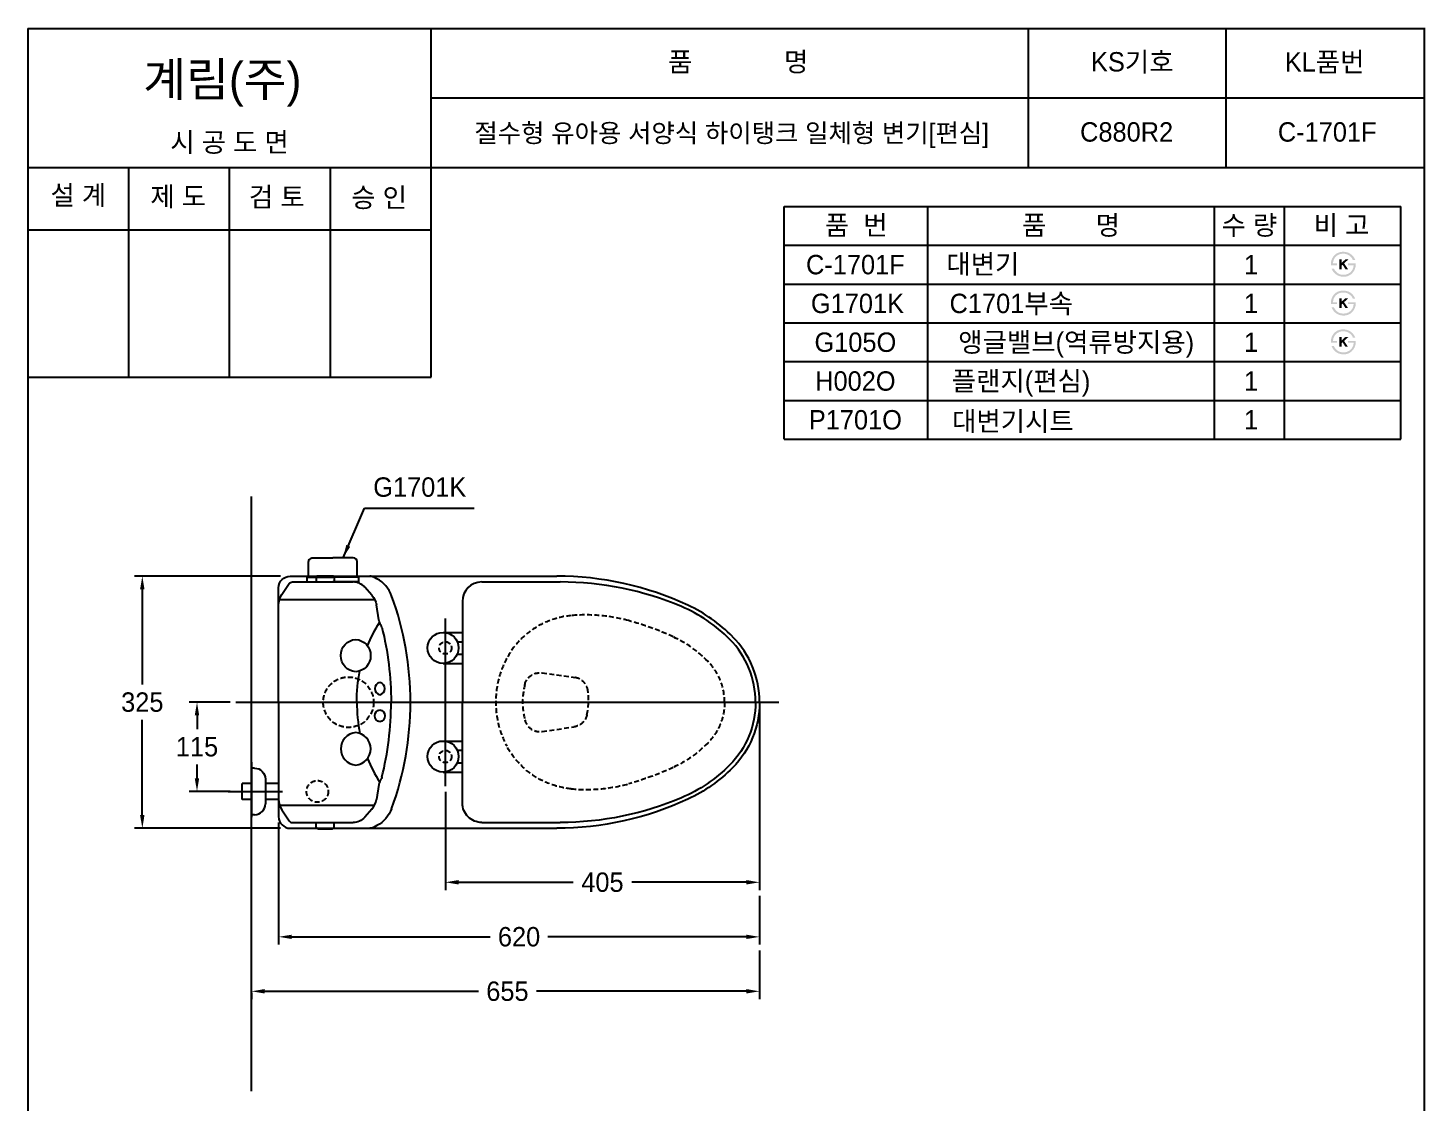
# Model space of a CAD drawing. Header units: millimetres. Extents: x 0 to 3800, y -67 to 2531.
# Drawn here: x 2000 to 3800, y 1146 to 2531 of the extents above; entities that cross this region are included whole.
import ezdxf
from ezdxf.enums import TextEntityAlignment as Align
from ezdxf.lldxf.tags import DXFTag

# ---------------------------------------------------------------- set-up
doc = ezdxf.new("R2010")
doc.units = ezdxf.units.MM
doc.linetypes.add('DASHED2', pattern=[9.525, 6.35, -3.175])
for name, color, linetype in [('TEXT', 7, 'Continuous'), ('내부선 및 부속', 4, 'Continuous'), ('도각라인', 255, 'Continuous'), ('외형선', 3, 'Continuous'), ('점선', 6, 'DASHED2'), ('중심선', 1, 'DASHED'), ('치수선', 7, 'Continuous')]:
    doc.layers.add(name, color=color, linetype=linetype)
doc.styles.add('____', font='')
doc.styles.add('타이틀', font='H2GTRM.TTF', dxfattribs={"height": 25})
doc.styles.get('____').set_extended_font_data('굴림')
tags = doc.linetypes.add('DASHDOT', pattern=[70, 31, -13, 13, -13]).pattern_tags.tags
tags[10:11] = [DXFTag(74, 4), DXFTag(75, 0), DXFTag(340, '0'), DXFTag(46, 0.0), DXFTag(50, 0.0), DXFTag(44, 0.0), DXFTag(45, 0.0)]
tags[8:9] = [DXFTag(74, 4), DXFTag(75, 0), DXFTag(340, '0'), DXFTag(46, 0.0), DXFTag(50, 0.0), DXFTag(44, 0.0), DXFTag(45, 0.0)]
tags[6:7] = [DXFTag(74, 4), DXFTag(75, 0), DXFTag(340, '0'), DXFTag(46, 0.0), DXFTag(50, 0.0), DXFTag(44, 0.0), DXFTag(45, 0.0)]
tags[4:5] = [DXFTag(74, 4), DXFTag(75, 0), DXFTag(340, '0'), DXFTag(46, 0.0), DXFTag(50, 0.0), DXFTag(44, 0.0), DXFTag(45, 0.0)]
tags = doc.linetypes.add('DASHED', pattern=[25.72, 12.86, -12.86]).pattern_tags.tags
tags[6:7] = [DXFTag(74, 4), DXFTag(75, 0), DXFTag(340, '0'), DXFTag(46, 0.0), DXFTag(50, 0.0), DXFTag(44, 0.0), DXFTag(45, 0.0)]
tags[4:5] = [DXFTag(74, 4), DXFTag(75, 0), DXFTag(340, '0'), DXFTag(46, 0.0), DXFTag(50, 0.0), DXFTag(44, 0.0), DXFTag(45, 0.0)]
doc.dimstyles.new('MSADIM', dxfattribs={"dimtxt": 33, "dimasz": 17, "dimexe": 10, "dimexo": 7.5, "dimgap": 10, "dimtad": 0, "dimtih": 1, "dimtoh": 1, "dimdec": 0, "dimzin": 1, "dimdsep": 46, "dimtxsty": '____', "dimcen": 11.25, "dimadec": 0, "dimazin": 0, "dimtfac": 1, "dimtdec": 0, "dimtix": 1, "dimtmove": 0, "dimatfit": 3, "dimfxl": 0, "dimtolj": 1, "dimtzin": 1, "dimarcsym": 0})

# ---------------------------------------------------------------- blocks, each defined once
blk = doc.blocks.new('*D25')
at = {"layer": '치수선', "color": 0, "linetype": 'Continuous', "lineweight": -2}
for p, q in [((2943.2, 1654.1), (2943.2, 1419.5)), ((2538.2, 1546.1), (2538.2, 1419.5)), ((2555.2, 1429.5), (2703, 1429.5)), ((2926.2, 1429.5), (2778.4, 1429.5))]:
    blk.add_line(p, q, dxfattribs=at)
at = {"layer": '치수선', "color": 0, "linetype": 'Continuous'}
for points in [[(2555.2, 1432.4), (2555.2, 1426.7), (2538.2, 1429.5)], [(2926.2, 1432.4), (2926.2, 1426.7), (2943.2, 1429.5)]]:
    blk.add_solid(points, dxfattribs=at)
at = {"layer": '치수선', "color": 0, "linetype": 'Continuous', "insert": (2740.7, 1429.5), "char_height": 25, "attachment_point": 5, "style": '____'}
blk.add_mtext('\\A1;405', dxfattribs=at)
blk = doc.blocks.new('*D26')
at = {"layer": '치수선', "color": 0, "linetype": 'Continuous', "lineweight": -2}
for p, q in [((2323.2, 1506.6), (2323.2, 1349.2)), ((2943.2, 1412), (2943.2, 1349.2)), ((2340.2, 1359.2), (2595.9, 1359.2)), ((2926.2, 1359.2), (2670.5, 1359.2))]:
    blk.add_line(p, q, dxfattribs=at)
at = {"layer": '치수선', "color": 0, "linetype": 'Continuous'}
for points in [[(2340.2, 1362), (2340.2, 1356.4), (2323.2, 1359.2)], [(2926.2, 1362), (2926.2, 1356.4), (2943.2, 1359.2)]]:
    blk.add_solid(points, dxfattribs=at)
at = {"layer": '치수선', "color": 0, "linetype": 'Continuous', "insert": (2633.2, 1359.2), "char_height": 25, "attachment_point": 5, "style": '____'}
blk.add_mtext('\\A1;620', dxfattribs=at)
blk = doc.blocks.new('*D27')
at = {"layer": '치수선', "color": 0, "linetype": 'Continuous', "lineweight": -2}
for p, q in [((2943.2, 1341.7), (2943.2, 1279)), ((2288.2, 1286.9), (2288.2, 1279)), ((2305.2, 1289), (2580.9, 1289)), ((2926.2, 1289), (2655.5, 1289))]:
    blk.add_line(p, q, dxfattribs=at)
at = {"layer": '치수선', "color": 0, "linetype": 'Continuous'}
for points in [[(2305.2, 1291.9), (2305.2, 1286.2), (2288.2, 1289)], [(2926.2, 1291.9), (2926.2, 1286.2), (2943.2, 1289)]]:
    blk.add_solid(points, dxfattribs=at)
at = {"layer": '치수선', "color": 0, "linetype": 'Continuous', "insert": (2618.2, 1289), "char_height": 25, "attachment_point": 5, "style": '____'}
blk.add_mtext('\\A1;655', dxfattribs=at)
blk = doc.blocks.new('*D28')
at = {"layer": '치수선', "color": 0, "linetype": 'Continuous', "lineweight": -2}
for p, q in [((2260.7, 1661.6), (2208, 1661.6)), ((2218, 1644.6), (2218, 1627)), ((2218, 1563.6), (2218, 1581.3)), ((2260.7, 1546.6), (2208, 1546.6))]:
    blk.add_line(p, q, dxfattribs=at)
at = {"layer": '치수선', "color": 0, "linetype": 'Continuous'}
for points in [[(2215.1, 1644.6), (2220.8, 1644.6), (2218, 1661.6)], [(2215.1, 1563.6), (2220.8, 1563.6), (2218, 1546.6)]]:
    blk.add_solid(points, dxfattribs=at)
at = {"layer": '치수선', "color": 0, "linetype": 'Continuous', "insert": (2218, 1604.1), "char_height": 25, "attachment_point": 5, "style": '____'}
blk.add_mtext('\\A1;115', dxfattribs=at)
blk = doc.blocks.new('*D29')
at = {"layer": '치수선', "color": 0, "linetype": 'Continuous', "lineweight": -2}
for p, q in [((2325.7, 1824.1), (2137.5, 1824.1)), ((2147.5, 1807.1), (2147.5, 1684.4)), ((2147.5, 1516.1), (2147.5, 1638.8)), ((2325.7, 1499.1), (2137.5, 1499.1))]:
    blk.add_line(p, q, dxfattribs=at)
at = {"layer": '치수선', "color": 0, "linetype": 'Continuous'}
for points in [[(2144.6, 1807.1), (2150.3, 1807.1), (2147.5, 1824.1)], [(2144.6, 1516.1), (2150.3, 1516.1), (2147.5, 1499.1)]]:
    blk.add_solid(points, dxfattribs=at)
at = {"layer": '치수선', "color": 0, "linetype": 'Continuous', "insert": (2147.5, 1661.6), "char_height": 25, "attachment_point": 5, "style": '____'}
blk.add_mtext('\\A1;325', dxfattribs=at)

msp = doc.modelspace()

# ---------------------------------------------------------------- hatches: boundary and pattern name
at = {"layer": 'TEXT'}
for points in [[(3679.9, 2224.8), (3679.8, 2225.2), (3679.8, 2225.6), (3679.8, 2226), (3679.8, 2226.4), (3679.8, 2226.8), (3679.9, 2227.2), (3679.9, 2227.7), (3679.9, 2228), (3680, 2228.4), (3680, 2228.8), (3680.1, 2229.2), (3680.2, 2229.6), (3680.3, 2230), (3680.4, 2230.4), (3680.5, 2230.8), (3680.6, 2231.2), (3680.7, 2231.5), (3680.8, 2231.9), (3681, 2232.3), (3681.1, 2232.7), (3681.3, 2233), (3681.4, 2233.4), (3681.6, 2233.7), (3681.8, 2234.1), (3682, 2234.4), (3682.1, 2234.8), (3682.4, 2235.1), (3682.6, 2235.4), (3682.8, 2235.7), (3683, 2236), (3683.2, 2236.3), (3683.8, 2237), (3684, 2237.3), (3684.3, 2237.6), (3684.6, 2237.8), (3684.9, 2238.1), (3685.2, 2238.4), (3685.5, 2238.7), (3685.8, 2238.9), (3686.1, 2239.1), (3686.4, 2239.4), (3686.8, 2239.6), (3687.1, 2239.8), (3687.4, 2240), (3687.8, 2240.2), (3688.2, 2240.4), (3688.5, 2240.6), (3688.9, 2240.8), (3689.3, 2240.9), (3689.7, 2241.1), (3690.2, 2241.2), (3690.6, 2241.4), (3691, 2241.5), (3691.5, 2241.6), (3691.9, 2241.7), (3692.4, 2241.8), (3692.8, 2241.9), (3693.3, 2242), (3693.8, 2242), (3694.2, 2242.1), (3694.7, 2242.1), (3695.2, 2242.1), (3695.7, 2242.1), (3696.5, 2242.1), (3696.8, 2242.1), (3697.2, 2242.1), (3697.6, 2242), (3697.9, 2242), (3698.3, 2241.9), (3698.6, 2241.9), (3699, 2241.8), (3699.3, 2241.8), (3699.7, 2241.7), (3700, 2241.6), (3700.4, 2241.5), (3700.7, 2241.4), (3701, 2241.3), (3701.4, 2241.2), (3701.7, 2241.1), (3702, 2241), (3702.3, 2240.9), (3702.6, 2240.8), (3702.9, 2240.6), (3703.2, 2240.5), (3703.5, 2240.3), (3703.8, 2240.2), (3704.1, 2240), (3704.4, 2239.9), (3704.7, 2239.7), (3705, 2239.5), (3705.2, 2239.3), (3705.5, 2239.1), (3705.8, 2238.9), (3706.1, 2238.7), (3706.5, 2238.4), (3706.9, 2238), (3707.3, 2237.6), (3707.7, 2237.3), (3708, 2236.9), (3708.4, 2236.4), (3708.7, 2236), (3709.1, 2235.6), (3709.4, 2235.1), (3709.7, 2234.7), (3710, 2234.2), (3710.3, 2233.7), (3710.5, 2233.2), (3710.8, 2232.6), (3711, 2232.1), (3711.3, 2231.6), (3711.3, 2231.6), (3708.2, 2231.6), (3708.2, 2231.6), (3708.1, 2231.7), (3708, 2231.9), (3708, 2232.1), (3707.9, 2232.2), (3707.8, 2232.4), (3707.7, 2232.6), (3707.7, 2232.8), (3707.6, 2232.9), (3707.5, 2233.1), (3707.4, 2233.3), (3707.3, 2233.4), (3707.2, 2233.6), (3707.1, 2233.8), (3707, 2233.9), (3706.9, 2234.1), (3706.7, 2234.3), (3706.6, 2234.4), (3706.5, 2234.6), (3706.2, 2234.9), (3705.9, 2235.2), (3705.6, 2235.5), (3705.3, 2235.8), (3705, 2236.1), (3704.7, 2236.4), (3704.3, 2236.7), (3704.1, 2236.9), (3703.8, 2237.1), (3703.6, 2237.2), (3703.4, 2237.4), (3703.1, 2237.6), (3702.9, 2237.7), (3702.6, 2237.9), (3702.4, 2238), (3702.2, 2238.1), (3701.9, 2238.3), (3701.7, 2238.4), (3701.4, 2238.5), (3701.2, 2238.6), (3700.9, 2238.7), (3700.6, 2238.8), (3700.4, 2238.9), (3700.1, 2239), (3699.9, 2239.1), (3699.6, 2239.1), (3699.3, 2239.2), (3699.1, 2239.3), (3698.8, 2239.3), (3698.5, 2239.4), (3698.2, 2239.4), (3698, 2239.5), (3697.7, 2239.5), (3697.4, 2239.5), (3697.1, 2239.6), (3696.8, 2239.6), (3696.5, 2239.6), (3696.3, 2239.6), (3696, 2239.6), (3695.6, 2239.6), (3695.3, 2239.6), (3694.9, 2239.6), (3694.6, 2239.6), (3694.3, 2239.5), (3693.9, 2239.5), (3693.6, 2239.5), (3693.3, 2239.4), (3693, 2239.4), (3692.7, 2239.3), (3692.3, 2239.2), (3692, 2239.1), (3691.7, 2239.1), (3691.4, 2239), (3691.1, 2238.9), (3690.9, 2238.8), (3690.6, 2238.7), (3690.3, 2238.6), (3690, 2238.4), (3689.7, 2238.3), (3689.4, 2238.2), (3689.2, 2238), (3688.9, 2237.9), (3688.7, 2237.7), (3688.4, 2237.6), (3688.1, 2237.4), (3687.9, 2237.2), (3687.6, 2237.1), (3687.4, 2236.9), (3687.2, 2236.7), (3686.9, 2236.5), (3686.7, 2236.3), (3686.5, 2236.1), (3686.2, 2235.8), (3686, 2235.6), (3685.8, 2235.4), (3685.6, 2235.1), (3685.4, 2234.9), (3685.2, 2234.7), (3685, 2234.4), (3684.8, 2234.2), (3684.7, 2233.9), (3684.5, 2233.6), (3684.3, 2233.4), (3684.2, 2233.1), (3684, 2232.8), (3683.9, 2232.6), (3683.8, 2232.3), (3683.7, 2232), (3683.5, 2231.7), (3683.4, 2231.4), (3683.3, 2231.1), (3683.2, 2230.8), (3683.1, 2230.5), (3683, 2230.2), (3683, 2229.9), (3682.9, 2229.5), (3682.8, 2229.2), (3682.8, 2228.9), (3682.7, 2228.5), (3682.7, 2228.2), (3682.7, 2227.9), (3682.6, 2227.5), (3682.6, 2227.2), (3682.6, 2227.2), (3687.8, 2227.2), (3687.8, 2227.2), (3687.8, 2227.2), (3687.8, 2224.8), (3687.8, 2224.8), (3687.8, 2224.8), (3679.9, 2224.8)], [(3693.6, 2227.8), (3698.4, 2232.2), (3702.3, 2232.2), (3696.9, 2227.2), (3701.9, 2219.7), (3698.6, 2219.7), (3695, 2225.4), (3693.6, 2224.2), (3693.6, 2219.7), (3690.7, 2219.7), (3690.7, 2232.3), (3693.6, 2232.3)], [(3712, 2227.2), (3712, 2226.7), (3712, 2226.3), (3712, 2225.9), (3712, 2225.4), (3711.9, 2225), (3711.9, 2224.6), (3711.9, 2224.1), (3711.8, 2223.7), (3711.7, 2223.3), (3711.6, 2222.9), (3711.6, 2222.5), (3711.5, 2222.1), (3711.3, 2221.6), (3711.2, 2221.2), (3711.1, 2220.8), (3711, 2220.4), (3710.8, 2220), (3710.7, 2219.7), (3710.5, 2219.3), (3710.4, 2218.9), (3710.2, 2218.6), (3710, 2218.2), (3709.8, 2217.9), (3709.6, 2217.5), (3709.4, 2217.2), (3709.2, 2216.8), (3709, 2216.5), (3708.8, 2216.2), (3708.5, 2215.9), (3708.3, 2215.6), (3708, 2215.3), (3707.8, 2215), (3707.5, 2214.7), (3707.2, 2214.4), (3707, 2214.1), (3706.7, 2213.8), (3706.4, 2213.6), (3706.1, 2213.3), (3705.8, 2213.1), (3705.5, 2212.9), (3705.2, 2212.6), (3704.8, 2212.4), (3704.5, 2212.2), (3704.2, 2212), (3703.8, 2211.8), (3703.5, 2211.6), (3703.1, 2211.5), (3702.8, 2211.3), (3702.4, 2211.1), (3702.1, 2211), (3701.7, 2210.8), (3701.3, 2210.7), (3700.9, 2210.6), (3700.5, 2210.5), (3700.2, 2210.4), (3699.8, 2210.3), (3699.4, 2210.2), (3699, 2210.1), (3698.6, 2210.1), (3698.2, 2210), (3697.8, 2210), (3697.4, 2210), (3697, 2210), (3696.6, 2210), (3695.9, 2210), (3695.3, 2210), (3694.6, 2210), (3694, 2210.1), (3693.3, 2210.2), (3693, 2210.2), (3692.7, 2210.3), (3692.4, 2210.4), (3692.1, 2210.4), (3691.8, 2210.5), (3691.5, 2210.6), (3691.2, 2210.7), (3691, 2210.7), (3690.7, 2210.8), (3690.4, 2210.9), (3690.1, 2211), (3689.8, 2211.1), (3689.5, 2211.3), (3689.3, 2211.4), (3689, 2211.5), (3688.7, 2211.6), (3688.5, 2211.8), (3688.2, 2211.9), (3687.9, 2212.1), (3687.7, 2212.2), (3687.4, 2212.4), (3686.9, 2212.7), (3686.6, 2212.9), (3686.4, 2213.1), (3686.1, 2213.2), (3685.9, 2213.4), (3685.6, 2213.6), (3685.4, 2213.8), (3685.1, 2214), (3684.9, 2214.3), (3684.7, 2214.5), (3684.5, 2214.7), (3684.2, 2214.9), (3684, 2215.2), (3683.8, 2215.4), (3683.6, 2215.6), (3683.4, 2215.9), (3683.2, 2216.1), (3683, 2216.4), (3682.8, 2216.7), (3682.6, 2216.9), (3682.5, 2217.2), (3682.3, 2217.5), (3682.1, 2217.8), (3681.9, 2218), (3681.8, 2218.3), (3681.6, 2218.6), (3681.5, 2218.9), (3681.3, 2219.2), (3681, 2219.9), (3680.8, 2220.5), (3680.8, 2220.5), (3683.7, 2220.5), (3683.7, 2220.5), (3683.9, 2220.1), (3684.2, 2219.7), (3684.4, 2219.3), (3684.6, 2218.9), (3684.9, 2218.5), (3685.1, 2218.1), (3685.4, 2217.8), (3685.7, 2217.4), (3685.9, 2217.1), (3686.2, 2216.8), (3686.5, 2216.5), (3686.8, 2216.2), (3687.1, 2215.9), (3687.4, 2215.6), (3687.7, 2215.4), (3688, 2215.1), (3688.2, 2214.9), (3688.4, 2214.8), (3688.7, 2214.6), (3688.9, 2214.4), (3689.1, 2214.3), (3689.4, 2214.2), (3689.6, 2214), (3689.9, 2213.9), (3690.1, 2213.8), (3690.4, 2213.6), (3690.6, 2213.5), (3690.9, 2213.4), (3691.1, 2213.3), (3691.4, 2213.2), (3691.7, 2213.1), (3691.9, 2213.1), (3692.2, 2213), (3692.5, 2212.9), (3692.7, 2212.8), (3693, 2212.8), (3693.3, 2212.7), (3693.6, 2212.7), (3693.9, 2212.6), (3694.2, 2212.6), (3694.5, 2212.6), (3694.8, 2212.6), (3695.1, 2212.5), (3695.4, 2212.5), (3695.7, 2212.5), (3696, 2212.5), (3696.3, 2212.5), (3697.1, 2212.6), (3697.4, 2212.6), (3697.7, 2212.6), (3698, 2212.6), (3698.2, 2212.7), (3698.5, 2212.7), (3698.7, 2212.7), (3699, 2212.8), (3699.3, 2212.8), (3699.5, 2212.9), (3699.8, 2213), (3700, 2213), (3700.3, 2213.1), (3700.5, 2213.2), (3700.8, 2213.3), (3701, 2213.4), (3701.3, 2213.5), (3701.5, 2213.6), (3701.8, 2213.7), (3702, 2213.8), (3702.3, 2213.9), (3702.5, 2214), (3702.7, 2214.2), (3703, 2214.3), (3703.2, 2214.4), (3703.4, 2214.6), (3703.7, 2214.7), (3703.9, 2214.9), (3704.1, 2215.1), (3704.3, 2215.2), (3704.6, 2215.4), (3704.8, 2215.6), (3705.1, 2215.8), (3705.3, 2216.1), (3705.6, 2216.3), (3705.8, 2216.5), (3706, 2216.8), (3706.2, 2217), (3706.4, 2217.3), (3706.6, 2217.5), (3706.8, 2217.8), (3707, 2218.1), (3707.2, 2218.3), (3707.3, 2218.6), (3707.5, 2218.9), (3707.7, 2219.2), (3707.8, 2219.5), (3708, 2219.8), (3708.1, 2220.1), (3708.2, 2220.4), (3708.3, 2220.7), (3708.4, 2221), (3708.6, 2221.3), (3708.7, 2221.6), (3708.7, 2222), (3708.8, 2222.3), (3708.9, 2222.7), (3709, 2223), (3709, 2223.4), (3709.1, 2223.7), (3709.1, 2224.1), (3709.2, 2224.4), (3709.2, 2224.8), (3709.2, 2224.8), (3701.8, 2224.8), (3701.8, 2224.8), (3701.8, 2224.8), (3701.8, 2227.2), (3701.8, 2227.2), (3701.8, 2227.2), (3712, 2227.2)], [(3679.9, 2174.8), (3679.8, 2175.2), (3679.8, 2175.6), (3679.8, 2176), (3679.8, 2176.4), (3679.8, 2176.8), (3679.9, 2177.2), (3679.9, 2177.7), (3679.9, 2178), (3680, 2178.4), (3680, 2178.8), (3680.1, 2179.2), (3680.2, 2179.6), (3680.3, 2180), (3680.4, 2180.4), (3680.5, 2180.8), (3680.6, 2181.2), (3680.7, 2181.5), (3680.8, 2181.9), (3681, 2182.3), (3681.1, 2182.7), (3681.3, 2183), (3681.4, 2183.4), (3681.6, 2183.7), (3681.8, 2184.1), (3682, 2184.4), (3682.1, 2184.8), (3682.4, 2185.1), (3682.6, 2185.4), (3682.8, 2185.7), (3683, 2186), (3683.2, 2186.3), (3683.8, 2187), (3684, 2187.3), (3684.3, 2187.6), (3684.6, 2187.8), (3684.9, 2188.1), (3685.2, 2188.4), (3685.5, 2188.7), (3685.8, 2188.9), (3686.1, 2189.1), (3686.4, 2189.4), (3686.8, 2189.6), (3687.1, 2189.8), (3687.4, 2190), (3687.8, 2190.2), (3688.2, 2190.4), (3688.5, 2190.6), (3688.9, 2190.8), (3689.3, 2190.9), (3689.7, 2191.1), (3690.2, 2191.2), (3690.6, 2191.4), (3691, 2191.5), (3691.5, 2191.6), (3691.9, 2191.7), (3692.4, 2191.8), (3692.8, 2191.9), (3693.3, 2192), (3693.8, 2192), (3694.2, 2192.1), (3694.7, 2192.1), (3695.2, 2192.1), (3695.7, 2192.1), (3696.5, 2192.1), (3696.8, 2192.1), (3697.2, 2192.1), (3697.6, 2192), (3697.9, 2192), (3698.3, 2191.9), (3698.6, 2191.9), (3699, 2191.8), (3699.3, 2191.8), (3699.7, 2191.7), (3700, 2191.6), (3700.4, 2191.5), (3700.7, 2191.4), (3701, 2191.3), (3701.4, 2191.2), (3701.7, 2191.1), (3702, 2191), (3702.3, 2190.9), (3702.6, 2190.8), (3702.9, 2190.6), (3703.2, 2190.5), (3703.5, 2190.3), (3703.8, 2190.2), (3704.1, 2190), (3704.4, 2189.9), (3704.7, 2189.7), (3705, 2189.5), (3705.2, 2189.3), (3705.5, 2189.1), (3705.8, 2188.9), (3706.1, 2188.7), (3706.5, 2188.4), (3706.9, 2188), (3707.3, 2187.6), (3707.7, 2187.3), (3708, 2186.9), (3708.4, 2186.4), (3708.7, 2186), (3709.1, 2185.6), (3709.4, 2185.1), (3709.7, 2184.7), (3710, 2184.2), (3710.3, 2183.7), (3710.5, 2183.2), (3710.8, 2182.6), (3711, 2182.1), (3711.3, 2181.6), (3711.3, 2181.6), (3708.2, 2181.6), (3708.2, 2181.6), (3708.1, 2181.7), (3708, 2181.9), (3708, 2182.1), (3707.9, 2182.2), (3707.8, 2182.4), (3707.7, 2182.6), (3707.7, 2182.8), (3707.6, 2182.9), (3707.5, 2183.1), (3707.4, 2183.3), (3707.3, 2183.4), (3707.2, 2183.6), (3707.1, 2183.8), (3707, 2183.9), (3706.9, 2184.1), (3706.7, 2184.3), (3706.6, 2184.4), (3706.5, 2184.6), (3706.2, 2184.9), (3705.9, 2185.2), (3705.6, 2185.5), (3705.3, 2185.8), (3705, 2186.1), (3704.7, 2186.4), (3704.3, 2186.7), (3704.1, 2186.9), (3703.8, 2187.1), (3703.6, 2187.2), (3703.4, 2187.4), (3703.1, 2187.6), (3702.9, 2187.7), (3702.6, 2187.9), (3702.4, 2188), (3702.2, 2188.1), (3701.9, 2188.3), (3701.7, 2188.4), (3701.4, 2188.5), (3701.2, 2188.6), (3700.9, 2188.7), (3700.6, 2188.8), (3700.4, 2188.9), (3700.1, 2189), (3699.9, 2189.1), (3699.6, 2189.1), (3699.3, 2189.2), (3699.1, 2189.3), (3698.8, 2189.3), (3698.5, 2189.4), (3698.2, 2189.4), (3698, 2189.5), (3697.7, 2189.5), (3697.4, 2189.5), (3697.1, 2189.6), (3696.8, 2189.6), (3696.5, 2189.6), (3696.3, 2189.6), (3696, 2189.6), (3695.6, 2189.6), (3695.3, 2189.6), (3694.9, 2189.6), (3694.6, 2189.6), (3694.3, 2189.5), (3693.9, 2189.5), (3693.6, 2189.5), (3693.3, 2189.4), (3693, 2189.4), (3692.7, 2189.3), (3692.3, 2189.2), (3692, 2189.1), (3691.7, 2189.1), (3691.4, 2189), (3691.1, 2188.9), (3690.9, 2188.8), (3690.6, 2188.7), (3690.3, 2188.6), (3690, 2188.4), (3689.7, 2188.3), (3689.4, 2188.2), (3689.2, 2188), (3688.9, 2187.9), (3688.7, 2187.7), (3688.4, 2187.6), (3688.1, 2187.4), (3687.9, 2187.2), (3687.6, 2187.1), (3687.4, 2186.9), (3687.2, 2186.7), (3686.9, 2186.5), (3686.7, 2186.3), (3686.5, 2186.1), (3686.2, 2185.8), (3686, 2185.6), (3685.8, 2185.4), (3685.6, 2185.1), (3685.4, 2184.9), (3685.2, 2184.7), (3685, 2184.4), (3684.8, 2184.2), (3684.7, 2183.9), (3684.5, 2183.6), (3684.3, 2183.4), (3684.2, 2183.1), (3684, 2182.8), (3683.9, 2182.6), (3683.8, 2182.3), (3683.7, 2182), (3683.5, 2181.7), (3683.4, 2181.4), (3683.3, 2181.1), (3683.2, 2180.8), (3683.1, 2180.5), (3683, 2180.2), (3683, 2179.9), (3682.9, 2179.5), (3682.8, 2179.2), (3682.8, 2178.9), (3682.7, 2178.5), (3682.7, 2178.2), (3682.7, 2177.9), (3682.6, 2177.5), (3682.6, 2177.2), (3682.6, 2177.2), (3687.8, 2177.2), (3687.8, 2177.2), (3687.8, 2177.2), (3687.8, 2174.8), (3687.8, 2174.8), (3687.8, 2174.8), (3679.9, 2174.8)], [(3693.6, 2177.8), (3698.4, 2182.2), (3702.3, 2182.2), (3696.9, 2177.2), (3701.9, 2169.7), (3698.6, 2169.7), (3695, 2175.4), (3693.6, 2174.2), (3693.6, 2169.7), (3690.7, 2169.7), (3690.7, 2182.3), (3693.6, 2182.3)], [(3712, 2177.2), (3712, 2176.7), (3712, 2176.3), (3712, 2175.9), (3712, 2175.4), (3711.9, 2175), (3711.9, 2174.6), (3711.9, 2174.1), (3711.8, 2173.7), (3711.7, 2173.3), (3711.6, 2172.9), (3711.6, 2172.5), (3711.5, 2172.1), (3711.3, 2171.6), (3711.2, 2171.2), (3711.1, 2170.8), (3711, 2170.4), (3710.8, 2170), (3710.7, 2169.7), (3710.5, 2169.3), (3710.4, 2168.9), (3710.2, 2168.6), (3710, 2168.2), (3709.8, 2167.9), (3709.6, 2167.5), (3709.4, 2167.2), (3709.2, 2166.8), (3709, 2166.5), (3708.8, 2166.2), (3708.5, 2165.9), (3708.3, 2165.6), (3708, 2165.3), (3707.8, 2165), (3707.5, 2164.7), (3707.2, 2164.4), (3707, 2164.1), (3706.7, 2163.8), (3706.4, 2163.6), (3706.1, 2163.3), (3705.8, 2163.1), (3705.5, 2162.9), (3705.2, 2162.6), (3704.8, 2162.4), (3704.5, 2162.2), (3704.2, 2162), (3703.8, 2161.8), (3703.5, 2161.6), (3703.1, 2161.5), (3702.8, 2161.3), (3702.4, 2161.1), (3702.1, 2161), (3701.7, 2160.8), (3701.3, 2160.7), (3700.9, 2160.6), (3700.5, 2160.5), (3700.2, 2160.4), (3699.8, 2160.3), (3699.4, 2160.2), (3699, 2160.1), (3698.6, 2160.1), (3698.2, 2160), (3697.8, 2160), (3697.4, 2160), (3697, 2160), (3696.6, 2160), (3695.9, 2160), (3695.3, 2160), (3694.6, 2160), (3694, 2160.1), (3693.3, 2160.2), (3693, 2160.2), (3692.7, 2160.3), (3692.4, 2160.4), (3692.1, 2160.4), (3691.8, 2160.5), (3691.5, 2160.6), (3691.2, 2160.7), (3691, 2160.7), (3690.7, 2160.8), (3690.4, 2160.9), (3690.1, 2161), (3689.8, 2161.1), (3689.5, 2161.3), (3689.3, 2161.4), (3689, 2161.5), (3688.7, 2161.6), (3688.5, 2161.8), (3688.2, 2161.9), (3687.9, 2162.1), (3687.7, 2162.2), (3687.4, 2162.4), (3686.9, 2162.7), (3686.6, 2162.9), (3686.4, 2163.1), (3686.1, 2163.2), (3685.9, 2163.4), (3685.6, 2163.6), (3685.4, 2163.8), (3685.1, 2164), (3684.9, 2164.3), (3684.7, 2164.5), (3684.5, 2164.7), (3684.2, 2164.9), (3684, 2165.2), (3683.8, 2165.4), (3683.6, 2165.6), (3683.4, 2165.9), (3683.2, 2166.1), (3683, 2166.4), (3682.8, 2166.7), (3682.6, 2166.9), (3682.5, 2167.2), (3682.3, 2167.5), (3682.1, 2167.8), (3681.9, 2168), (3681.8, 2168.3), (3681.6, 2168.6), (3681.5, 2168.9), (3681.3, 2169.2), (3681, 2169.9), (3680.8, 2170.5), (3680.8, 2170.5), (3683.7, 2170.5), (3683.7, 2170.5), (3683.9, 2170.1), (3684.2, 2169.7), (3684.4, 2169.3), (3684.6, 2168.9), (3684.9, 2168.5), (3685.1, 2168.1), (3685.4, 2167.8), (3685.7, 2167.4), (3685.9, 2167.1), (3686.2, 2166.8), (3686.5, 2166.5), (3686.8, 2166.2), (3687.1, 2165.9), (3687.4, 2165.6), (3687.7, 2165.4), (3688, 2165.1), (3688.2, 2164.9), (3688.4, 2164.8), (3688.7, 2164.6), (3688.9, 2164.4), (3689.1, 2164.3), (3689.4, 2164.2), (3689.6, 2164), (3689.9, 2163.9), (3690.1, 2163.8), (3690.4, 2163.6), (3690.6, 2163.5), (3690.9, 2163.4), (3691.1, 2163.3), (3691.4, 2163.2), (3691.7, 2163.1), (3691.9, 2163.1), (3692.2, 2163), (3692.5, 2162.9), (3692.7, 2162.8), (3693, 2162.8), (3693.3, 2162.7), (3693.6, 2162.7), (3693.9, 2162.6), (3694.2, 2162.6), (3694.5, 2162.6), (3694.8, 2162.6), (3695.1, 2162.5), (3695.4, 2162.5), (3695.7, 2162.5), (3696, 2162.5), (3696.3, 2162.5), (3697.1, 2162.6), (3697.4, 2162.6), (3697.7, 2162.6), (3698, 2162.6), (3698.2, 2162.7), (3698.5, 2162.7), (3698.7, 2162.7), (3699, 2162.8), (3699.3, 2162.8), (3699.5, 2162.9), (3699.8, 2163), (3700, 2163), (3700.3, 2163.1), (3700.5, 2163.2), (3700.8, 2163.3), (3701, 2163.4), (3701.3, 2163.5), (3701.5, 2163.6), (3701.8, 2163.7), (3702, 2163.8), (3702.3, 2163.9), (3702.5, 2164), (3702.7, 2164.2), (3703, 2164.3), (3703.2, 2164.4), (3703.4, 2164.6), (3703.7, 2164.7), (3703.9, 2164.9), (3704.1, 2165.1), (3704.3, 2165.2), (3704.6, 2165.4), (3704.8, 2165.6), (3705.1, 2165.8), (3705.3, 2166.1), (3705.6, 2166.3), (3705.8, 2166.5), (3706, 2166.8), (3706.2, 2167), (3706.4, 2167.3), (3706.6, 2167.5), (3706.8, 2167.8), (3707, 2168.1), (3707.2, 2168.3), (3707.3, 2168.6), (3707.5, 2168.9), (3707.7, 2169.2), (3707.8, 2169.5), (3708, 2169.8), (3708.1, 2170.1), (3708.2, 2170.4), (3708.3, 2170.7), (3708.4, 2171), (3708.6, 2171.3), (3708.7, 2171.6), (3708.7, 2172), (3708.8, 2172.3), (3708.9, 2172.7), (3709, 2173), (3709, 2173.4), (3709.1, 2173.7), (3709.1, 2174.1), (3709.2, 2174.4), (3709.2, 2174.8), (3709.2, 2174.8), (3701.8, 2174.8), (3701.8, 2174.8), (3701.8, 2174.8), (3701.8, 2177.2), (3701.8, 2177.2), (3701.8, 2177.2), (3712, 2177.2)], [(3679.9, 2124.8), (3679.8, 2125.2), (3679.8, 2125.6), (3679.8, 2126), (3679.8, 2126.4), (3679.8, 2126.8), (3679.9, 2127.2), (3679.9, 2127.7), (3679.9, 2128), (3680, 2128.4), (3680, 2128.8), (3680.1, 2129.2), (3680.2, 2129.6), (3680.3, 2130), (3680.4, 2130.4), (3680.5, 2130.8), (3680.6, 2131.2), (3680.7, 2131.5), (3680.8, 2131.9), (3681, 2132.3), (3681.1, 2132.7), (3681.3, 2133), (3681.4, 2133.4), (3681.6, 2133.7), (3681.8, 2134.1), (3682, 2134.4), (3682.1, 2134.8), (3682.4, 2135.1), (3682.6, 2135.4), (3682.8, 2135.7), (3683, 2136), (3683.2, 2136.3), (3683.8, 2137), (3684, 2137.3), (3684.3, 2137.6), (3684.6, 2137.8), (3684.9, 2138.1), (3685.2, 2138.4), (3685.5, 2138.7), (3685.8, 2138.9), (3686.1, 2139.1), (3686.4, 2139.4), (3686.8, 2139.6), (3687.1, 2139.8), (3687.4, 2140), (3687.8, 2140.2), (3688.2, 2140.4), (3688.5, 2140.6), (3688.9, 2140.8), (3689.3, 2140.9), (3689.7, 2141.1), (3690.2, 2141.2), (3690.6, 2141.4), (3691, 2141.5), (3691.5, 2141.6), (3691.9, 2141.7), (3692.4, 2141.8), (3692.8, 2141.9), (3693.3, 2142), (3693.8, 2142), (3694.2, 2142.1), (3694.7, 2142.1), (3695.2, 2142.1), (3695.7, 2142.1), (3696.5, 2142.1), (3696.8, 2142.1), (3697.2, 2142.1), (3697.6, 2142), (3697.9, 2142), (3698.3, 2141.9), (3698.6, 2141.9), (3699, 2141.8), (3699.3, 2141.8), (3699.7, 2141.7), (3700, 2141.6), (3700.4, 2141.5), (3700.7, 2141.4), (3701, 2141.3), (3701.4, 2141.2), (3701.7, 2141.1), (3702, 2141), (3702.3, 2140.9), (3702.6, 2140.8), (3702.9, 2140.6), (3703.2, 2140.5), (3703.5, 2140.3), (3703.8, 2140.2), (3704.1, 2140), (3704.4, 2139.9), (3704.7, 2139.7), (3705, 2139.5), (3705.2, 2139.3), (3705.5, 2139.1), (3705.8, 2138.9), (3706.1, 2138.7), (3706.5, 2138.4), (3706.9, 2138), (3707.3, 2137.6), (3707.7, 2137.3), (3708, 2136.9), (3708.4, 2136.4), (3708.7, 2136), (3709.1, 2135.6), (3709.4, 2135.1), (3709.7, 2134.7), (3710, 2134.2), (3710.3, 2133.7), (3710.5, 2133.2), (3710.8, 2132.6), (3711, 2132.1), (3711.3, 2131.6), (3711.3, 2131.6), (3708.2, 2131.6), (3708.2, 2131.6), (3708.1, 2131.7), (3708, 2131.9), (3708, 2132.1), (3707.9, 2132.2), (3707.8, 2132.4), (3707.7, 2132.6), (3707.7, 2132.8), (3707.6, 2132.9), (3707.5, 2133.1), (3707.4, 2133.3), (3707.3, 2133.4), (3707.2, 2133.6), (3707.1, 2133.8), (3707, 2133.9), (3706.9, 2134.1), (3706.7, 2134.3), (3706.6, 2134.4), (3706.5, 2134.6), (3706.2, 2134.9), (3705.9, 2135.2), (3705.6, 2135.5), (3705.3, 2135.8), (3705, 2136.1), (3704.7, 2136.4), (3704.3, 2136.7), (3704.1, 2136.9), (3703.8, 2137.1), (3703.6, 2137.2), (3703.4, 2137.4), (3703.1, 2137.6), (3702.9, 2137.7), (3702.6, 2137.9), (3702.4, 2138), (3702.2, 2138.1), (3701.9, 2138.3), (3701.7, 2138.4), (3701.4, 2138.5), (3701.2, 2138.6), (3700.9, 2138.7), (3700.6, 2138.8), (3700.4, 2138.9), (3700.1, 2139), (3699.9, 2139.1), (3699.6, 2139.1), (3699.3, 2139.2), (3699.1, 2139.3), (3698.8, 2139.3), (3698.5, 2139.4), (3698.2, 2139.4), (3698, 2139.5), (3697.7, 2139.5), (3697.4, 2139.5), (3697.1, 2139.6), (3696.8, 2139.6), (3696.5, 2139.6), (3696.3, 2139.6), (3696, 2139.6), (3695.6, 2139.6), (3695.3, 2139.6), (3694.9, 2139.6), (3694.6, 2139.6), (3694.3, 2139.5), (3693.9, 2139.5), (3693.6, 2139.5), (3693.3, 2139.4), (3693, 2139.4), (3692.7, 2139.3), (3692.3, 2139.2), (3692, 2139.1), (3691.7, 2139.1), (3691.4, 2139), (3691.1, 2138.9), (3690.9, 2138.8), (3690.6, 2138.7), (3690.3, 2138.6), (3690, 2138.4), (3689.7, 2138.3), (3689.4, 2138.2), (3689.2, 2138), (3688.9, 2137.9), (3688.7, 2137.7), (3688.4, 2137.6), (3688.1, 2137.4), (3687.9, 2137.2), (3687.6, 2137.1), (3687.4, 2136.9), (3687.2, 2136.7), (3686.9, 2136.5), (3686.7, 2136.3), (3686.5, 2136.1), (3686.2, 2135.8), (3686, 2135.6), (3685.8, 2135.4), (3685.6, 2135.1), (3685.4, 2134.9), (3685.2, 2134.7), (3685, 2134.4), (3684.8, 2134.2), (3684.7, 2133.9), (3684.5, 2133.6), (3684.3, 2133.4), (3684.2, 2133.1), (3684, 2132.8), (3683.9, 2132.6), (3683.8, 2132.3), (3683.7, 2132), (3683.5, 2131.7), (3683.4, 2131.4), (3683.3, 2131.1), (3683.2, 2130.8), (3683.1, 2130.5), (3683, 2130.2), (3683, 2129.9), (3682.9, 2129.5), (3682.8, 2129.2), (3682.8, 2128.9), (3682.7, 2128.5), (3682.7, 2128.2), (3682.7, 2127.9), (3682.6, 2127.5), (3682.6, 2127.2), (3682.6, 2127.2), (3687.8, 2127.2), (3687.8, 2127.2), (3687.8, 2127.2), (3687.8, 2124.8), (3687.8, 2124.8), (3687.8, 2124.8), (3679.9, 2124.8)], [(3712, 2127.2), (3712, 2126.7), (3712, 2126.3), (3712, 2125.9), (3712, 2125.4), (3711.9, 2125), (3711.9, 2124.6), (3711.9, 2124.1), (3711.8, 2123.7), (3711.7, 2123.3), (3711.6, 2122.9), (3711.6, 2122.5), (3711.5, 2122.1), (3711.3, 2121.6), (3711.2, 2121.2), (3711.1, 2120.8), (3711, 2120.4), (3710.8, 2120), (3710.7, 2119.7), (3710.5, 2119.3), (3710.4, 2118.9), (3710.2, 2118.6), (3710, 2118.2), (3709.8, 2117.9), (3709.6, 2117.5), (3709.4, 2117.2), (3709.2, 2116.8), (3709, 2116.5), (3708.8, 2116.2), (3708.5, 2115.9), (3708.3, 2115.6), (3708, 2115.3), (3707.8, 2115), (3707.5, 2114.7), (3707.2, 2114.4), (3707, 2114.1), (3706.7, 2113.8), (3706.4, 2113.6), (3706.1, 2113.3), (3705.8, 2113.1), (3705.5, 2112.9), (3705.2, 2112.6), (3704.8, 2112.4), (3704.5, 2112.2), (3704.2, 2112), (3703.8, 2111.8), (3703.5, 2111.6), (3703.1, 2111.5), (3702.8, 2111.3), (3702.4, 2111.1), (3702.1, 2111), (3701.7, 2110.8), (3701.3, 2110.7), (3700.9, 2110.6), (3700.5, 2110.5), (3700.2, 2110.4), (3699.8, 2110.3), (3699.4, 2110.2), (3699, 2110.1), (3698.6, 2110.1), (3698.2, 2110), (3697.8, 2110), (3697.4, 2110), (3697, 2110), (3696.6, 2110), (3695.9, 2110), (3695.3, 2110), (3694.6, 2110), (3694, 2110.1), (3693.3, 2110.2), (3693, 2110.2), (3692.7, 2110.3), (3692.4, 2110.4), (3692.1, 2110.4), (3691.8, 2110.5), (3691.5, 2110.6), (3691.2, 2110.7), (3691, 2110.7), (3690.7, 2110.8), (3690.4, 2110.9), (3690.1, 2111), (3689.8, 2111.1), (3689.5, 2111.3), (3689.3, 2111.4), (3689, 2111.5), (3688.7, 2111.6), (3688.5, 2111.8), (3688.2, 2111.9), (3687.9, 2112.1), (3687.7, 2112.2), (3687.4, 2112.4), (3686.9, 2112.7), (3686.6, 2112.9), (3686.4, 2113.1), (3686.1, 2113.2), (3685.9, 2113.4), (3685.6, 2113.6), (3685.4, 2113.8), (3685.1, 2114), (3684.9, 2114.3), (3684.7, 2114.5), (3684.5, 2114.7), (3684.2, 2114.9), (3684, 2115.2), (3683.8, 2115.4), (3683.6, 2115.6), (3683.4, 2115.9), (3683.2, 2116.1), (3683, 2116.4), (3682.8, 2116.7), (3682.6, 2116.9), (3682.5, 2117.2), (3682.3, 2117.5), (3682.1, 2117.8), (3681.9, 2118), (3681.8, 2118.3), (3681.6, 2118.6), (3681.5, 2118.9), (3681.3, 2119.2), (3681, 2119.9), (3680.8, 2120.5), (3680.8, 2120.5), (3683.7, 2120.5), (3683.7, 2120.5), (3683.9, 2120.1), (3684.2, 2119.7), (3684.4, 2119.3), (3684.6, 2118.9), (3684.9, 2118.5), (3685.1, 2118.1), (3685.4, 2117.8), (3685.7, 2117.4), (3685.9, 2117.1), (3686.2, 2116.8), (3686.5, 2116.5), (3686.8, 2116.2), (3687.1, 2115.9), (3687.4, 2115.6), (3687.7, 2115.4), (3688, 2115.1), (3688.2, 2114.9), (3688.4, 2114.8), (3688.7, 2114.6), (3688.9, 2114.4), (3689.1, 2114.3), (3689.4, 2114.2), (3689.6, 2114), (3689.9, 2113.9), (3690.1, 2113.8), (3690.4, 2113.6), (3690.6, 2113.5), (3690.9, 2113.4), (3691.1, 2113.3), (3691.4, 2113.2), (3691.7, 2113.1), (3691.9, 2113.1), (3692.2, 2113), (3692.5, 2112.9), (3692.7, 2112.8), (3693, 2112.8), (3693.3, 2112.7), (3693.6, 2112.7), (3693.9, 2112.6), (3694.2, 2112.6), (3694.5, 2112.6), (3694.8, 2112.6), (3695.1, 2112.5), (3695.4, 2112.5), (3695.7, 2112.5), (3696, 2112.5), (3696.3, 2112.5), (3697.1, 2112.6), (3697.4, 2112.6), (3697.7, 2112.6), (3698, 2112.6), (3698.2, 2112.7), (3698.5, 2112.7), (3698.7, 2112.7), (3699, 2112.8), (3699.3, 2112.8), (3699.5, 2112.9), (3699.8, 2113), (3700, 2113), (3700.3, 2113.1), (3700.5, 2113.2), (3700.8, 2113.3), (3701, 2113.4), (3701.3, 2113.5), (3701.5, 2113.6), (3701.8, 2113.7), (3702, 2113.8), (3702.3, 2113.9), (3702.5, 2114), (3702.7, 2114.2), (3703, 2114.3), (3703.2, 2114.4), (3703.4, 2114.6), (3703.7, 2114.7), (3703.9, 2114.9), (3704.1, 2115.1), (3704.3, 2115.2), (3704.6, 2115.4), (3704.8, 2115.6), (3705.1, 2115.8), (3705.3, 2116.1), (3705.6, 2116.3), (3705.8, 2116.5), (3706, 2116.8), (3706.2, 2117), (3706.4, 2117.3), (3706.6, 2117.5), (3706.8, 2117.8), (3707, 2118.1), (3707.2, 2118.3), (3707.3, 2118.6), (3707.5, 2118.9), (3707.7, 2119.2), (3707.8, 2119.5), (3708, 2119.8), (3708.1, 2120.1), (3708.2, 2120.4), (3708.3, 2120.7), (3708.4, 2121), (3708.6, 2121.3), (3708.7, 2121.6), (3708.7, 2122), (3708.8, 2122.3), (3708.9, 2122.7), (3709, 2123), (3709, 2123.4), (3709.1, 2123.7), (3709.1, 2124.1), (3709.2, 2124.4), (3709.2, 2124.8), (3709.2, 2124.8), (3701.8, 2124.8), (3701.8, 2124.8), (3701.8, 2124.8), (3701.8, 2127.2), (3701.8, 2127.2), (3701.8, 2127.2), (3712, 2127.2)], [(3693.6, 2127.8), (3698.4, 2132.2), (3702.3, 2132.2), (3696.9, 2127.2), (3701.9, 2119.7), (3698.6, 2119.7), (3695, 2125.4), (3693.6, 2124.2), (3693.6, 2119.7), (3690.7, 2119.7), (3690.7, 2132.3), (3693.6, 2132.3)]]:
    msp.add_hatch(color=256, dxfattribs=at).paths.add_polyline_path(points, flags=0)

# ---------------------------------------------------------------- linework, layer by layer
at = {"layer": '내부선 및 부속', "linetype": 'Continuous'}
for p, q in [((2361.9, 1822.6), (2361.9, 1842.6)), ((2366.9, 1847.6), (2393.2, 1847.6)), ((2419.5, 1847.6), (2393.2, 1847.6)), ((2424.5, 1822.6), (2424.5, 1842.6)), ((2359.9, 1816.6), (2359.9, 1822.6)), ((2359.9, 1822.6), (2393.2, 1822.6)), ((2371.7, 1822.6), (2371.7, 1816.6)), ((2373.7, 1824.6), (2392.7, 1824.6)), ((2426.5, 1822.6), (2393.2, 1822.6)), ((2394.7, 1822.6), (2394.7, 1816.6)), ((2426.5, 1816.6), (2426.5, 1822.6)), ((2585.2, 1816.6), (2686.3, 1816.6)), ((2560.2, 1791.6), (2560.2, 1661.6)), ((2535.2, 1751.6), (2560.2, 1751.6)), ((2553.5, 1739.6), (2560.2, 1739.6)), ((2535.2, 1711.6), (2560.2, 1711.6)), ((2553.5, 1723.6), (2560.2, 1723.6)), ((2560.2, 1531.6), (2560.2, 1661.6)), ((2535.2, 1611.6), (2560.2, 1611.6)), ((2553.5, 1599.6), (2560.2, 1599.6)), ((2292.2, 1576.6), (2288.2, 1576.6)), ((2535.2, 1571.6), (2560.2, 1571.6)), ((2553.5, 1583.6), (2560.2, 1583.6)), ((2276.2, 1536.4), (2276.2, 1556.9)), ((2288.2, 1556.9), (2276.2, 1556.9)), ((2306.2, 1562.6), (2306.2, 1530.6)), ((2323.2, 1556.9), (2306.2, 1556.9)), ((2288.2, 1536.4), (2276.2, 1536.4)), ((2323.2, 1536.4), (2306.2, 1536.4)), ((2292.2, 1516.6), (2288.2, 1516.6)), ((2371.7, 1500.6), (2371.7, 1506.6)), ((2373.7, 1498.6), (2392.7, 1498.6)), ((2394.7, 1500.6), (2394.7, 1506.6)), ((2585.2, 1506.6), (2686.3, 1506.6))]:
    msp.add_line(p, q, dxfattribs=at)
at = {"layer": '내부선 및 부속', "linetype": 'Continuous', "flags": 128}
for points in [[(2361.9, 1842.6, -0.414214), (2366.9, 1847.6)], [(2371.7, 1822.6, -0.414214), (2373.7, 1824.6)], [(2392.7, 1824.6, -0.414214), (2394.7, 1822.6)], [(2938.2, 1661.6, -0.197577), (2904.9, 1580.7)], [(2292.2, 1576.6, -0.414214), (2306.2, 1562.6)], [(2904.9, 1580.7, -0.097648), (2842.5, 1538.4)], [(2585.2, 1506.6, -0.414214), (2560.2, 1531.6)], [(2842.5, 1538.4, -0.100633), (2686.3, 1506.6)]]:
    msp.add_lwpolyline(points, format="xyb", dxfattribs=at)
at = {"layer": '내부선 및 부속', "linetype": 'Continuous'}
for centre in [(2535.2, 1731.6), (2535.2, 1591.6)]:
    msp.add_circle(centre, 20, dxfattribs=at)
for centre, radius, start, end in [((2419.5, 1842.6), 5, 0, 90), ((2585.2, 1791.6), 25, 90, 180), ((2686.3, 1416.6), 400, 67.014, 90), ((2766.3, 1605.4), 195, 44.7054, 67.014), ((2823.2, 1661.6), 115, 0, 44.7054), ((2292.2, 1530.6), 14, 270, 360), ((2373.7, 1500.6), 2, 180, 270), ((2392.7, 1500.6), 2, 270, 0)]:
    msp.add_arc(centre, radius, start, end, dxfattribs=at)
at = {"layer": '도각라인', "color": 7}
for p, q in [((2000, 2530), (2000, 0)), ((2000, 2530), (3800, 2530)), ((2520, 2080.6), (2520, 2530.6)), ((3290, 2350.6), (3290, 2530.6)), ((3545, 2350.6), (3545, 2530.6)), ((3800, 2530.6), (3800, 0.6)), ((2520, 2440.6), (3800, 2440.6)), ((2000, 2350.6), (3800, 2350.6)), ((2130, 2080.6), (2130, 2350.6)), ((2260, 2080.6), (2260, 2350.6)), ((2390, 2080.6), (2390, 2350.6)), ((2975, 2050.6), (2975, 2300.6)), ((2975, 2300.6), (3770, 2300.6)), ((3160, 2050.6), (3160, 2300.6)), ((3530, 2050.6), (3530, 2300.6)), ((3620, 2050.6), (3620, 2300.6)), ((3770, 2050.6), (3770, 2300.6)), ((2000, 2270.6), (2520, 2270.6)), ((2975, 2250.6), (3770, 2250.6)), ((2975, 2200.6), (3770, 2200.6)), ((2975, 2150.6), (3770, 2150.6)), ((2975, 2100.6), (3770, 2100.6)), ((2000, 2080.6), (2520, 2080.6)), ((2975, 2000.6), (2975, 2050.6)), ((2975, 2050.6), (3770, 2050.6)), ((3160, 2000.6), (3160, 2050.6)), ((3530, 2000.6), (3530, 2050.6)), ((3620, 2000.6), (3620, 2050.6)), ((3770, 2000.6), (3770, 2050.6)), ((2975, 2000.6), (3770, 2000.6))]:
    msp.add_line(p, q, dxfattribs=at)
at = {"layer": '외형선', "linetype": 'Continuous'}
for p, q in [((2288.2, 1160.3), (2288.2, 1926.6)), ((2338.2, 1824.1), (2681.7, 1824.1)), ((2450, 1820.5), (2445.4, 1823)), ((2323.2, 1661.6), (2323.2, 1809.1)), ((2327.4, 1800.4), (2336.7, 1814.4)), ((2340.9, 1816.6), (2419.2, 1816.6)), ((2359.9, 1816.6), (2393.2, 1816.6)), ((2426.5, 1816.6), (2393.2, 1816.6)), ((2443.4, 1799.5), (2434.2, 1809.9)), ((2323.2, 1661.6), (2323.2, 1786.6)), ((2324.4, 1794.1), (2447.1, 1794.1)), ((2452.6, 1767.8), (2449.4, 1787)), ((2455.8, 1759.8), (2455.1, 1760.9)), ((2323.2, 1661.6), (2323.2, 1514.1)), ((2323.2, 1661.6), (2323.2, 1536.7)), ((2288.2, 1584.2), (2288.2, 1513.3)), ((2288.2, 1516.6), (2288.2, 1576.6)), ((2452.6, 1555.5), (2449.4, 1536.2)), ((2455.8, 1563.5), (2455.1, 1562.3)), ((2324.4, 1529.1), (2447.1, 1529.1)), ((2327.4, 1522.8), (2336.7, 1508.9)), ((2443.4, 1523.7), (2434.2, 1513.3)), ((2338.2, 1499.1), (2681.7, 1499.1)), ((2340.9, 1506.6), (2419.2, 1506.6)), ((2450, 1502.7), (2445.4, 1500.3))]:
    msp.add_line(p, q, dxfattribs=at)
at = {"layer": '외형선', "linetype": 'Continuous', "flags": 128}
for points in [[(2323.2, 1809.1, -0.414214), (2338.2, 1824.1)], [(2323.2, 1786.6, -0.148069), (2327.4, 1800.4)], [(2336.7, 1814.4, -0.250765), (2340.9, 1816.6)], [(2443.4, 1799.5, -0.141303), (2449.4, 1787)], [(2437.8, 1734.1, -0.045222), (2453.4, 1764.5)], [(2455.1, 1760.9, -0.091679), (2452.6, 1767.8)], [(2456.3, 1758.4, -0.061182), (2468.2, 1661.6)], [(2422.6, 1700.7, -0.92025), (2422.6, 1742.6)], [(2422.6, 1742.6, -0.92025), (2422.6, 1700.7)], [(2424, 1661.6, -0.053547), (2428, 1701.9)], [(2943.2, 1661.6, -0.197577), (2908.5, 1577.2)], [(2453.7, 1636.3, -0.821491), (2453.7, 1652)], [(2453.7, 1652, -0.821491), (2453.7, 1636.3)], [(2908.5, 1577.2, -0.088669), (2850.9, 1536.7)], [(2456.3, 1564.8, -0.071727), (2455.8, 1563.5)], [(2850.9, 1536.7, -0.109633), (2681.7, 1499.1)], [(2434.2, 1513.3, -0.214228), (2419.2, 1506.6)], [(2468.9, 1524.4, -0.185818), (2450, 1502.7)], [(2445.4, 1500.3, -0.122014), (2440.7, 1499.1)]]:
    msp.add_lwpolyline(points, format="xyb", dxfattribs=at)
at = {"layer": '외형선', "linetype": 'Continuous'}
for centre, radius, start, end in [((2440.7, 1814.1), 10, 62.1741, 90), ((2431.3, 1785.2), 40, 20.0679, 62.1741), ((2681.7, 1424.1), 400, 64.9739, 90), ((2419.2, 1796.6), 20, 41.6335, 90), ((2093.2, 1661.6), 400, 339.9321, 20.0679), ((2766.3, 1605.4), 200, 44.7054, 64.9739), ((2451.4, 1757.2), 5, 14.0044, 30.415), ((2823.2, 1661.6), 120, 0, 44.7054), ((2455.3, 1679.1), 8, 101.1944, 258.8056), ((2452.2, 1679.1), 8, 281.1944, 78.8056), ((2613.4, 1660.1), 189.3, 179.5428, 191.8031), ((2068.2, 1661.6), 400, 345.9956, 0), ((2424.4, 1601.6), 21, 94.7564, 265.2436), ((2420.9, 1601.6), 21, 274.7564, 85.2436), ((2613.4, 1660.1), 189.3, 202.0057, 212.3629), ((2472.3, 1552.2), 20, 149.585, 170.5377), ((2348.2, 1536.7), 25, 180, 213.6901), ((2424.7, 1540.4), 25, 318.3665, 350.5377), ((2338.2, 1514.1), 15, 180, 270), ((2340.9, 1511.6), 5, 213.6901, 270)]:
    msp.add_arc(centre, radius, start, end, dxfattribs=at)
at = {"layer": '점선'}
for p, q in [((2662.8, 1699.4), (2705, 1693.5)), ((2662.9, 1623.9), (2704, 1629.8))]:
    msp.add_line(p, q, dxfattribs=at)
at = {"layer": '점선', "flags": 128}
for points in [[(2640.7, 1684.6, -0.38156), (2662.8, 1699.4)], [(2898.2, 1661.6, -0.197577), (2876.5, 1608.9)], [(2720.7, 1645.2, -0.310926), (2704, 1629.8)], [(2700.4, 1550, -0.252522), (2617.3, 1605.1)], [(2876.5, 1608.9, -0.088669), (2831.9, 1577.5)], [(2831.9, 1577.5, -0.043381), (2774.1, 1556.4)]]:
    msp.add_lwpolyline(points, format="xyb", dxfattribs=at)
at = {"layer": '점선'}
for centre, radius in [((2538.2, 1731.6), 8), ((2413.2, 1661.6), 32.5), ((2538.2, 1591.6), 8), ((2373.2, 1546.6), 14)]:
    msp.add_circle(centre, radius, dxfattribs=at)
for centre, radius, start, end in [((2710, 1668.7), 105, 95.1991, 151.8877), ((2719.5, 1564.1), 210, 74.9098, 95.1991), ((2681.7, 1424.1), 355, 64.9739, 74.9098), ((2766.3, 1605.4), 155, 44.7054, 64.9739), ((2723.2, 1661.6), 120, 151.8877, 208.1123), ((2823.2, 1661.6), 75, 0, 44.7054), ((2702.2, 1673.7), 20, 7.7442, 82.0552), ((2730, 1661.6), 92.2, 165.5946, 194.3511), ((2635, 1664.6), 87.8, 347.2742, 7.7442), ((2660.1, 1643.7), 20, 194.3511, 278.1868), ((2719.5, 1759.1), 210, 264.8009, 285.0902)]:
    msp.add_arc(centre, radius, start, end, dxfattribs=at)
at = {"layer": '중심선', "linetype": 'DASHDOT'}
for p, q in [((2538.2, 1553.6), (2538.2, 1769.6)), ((2268.2, 1661.6), (2968.2, 1661.6)), ((2258.2, 1546.6), (2328.2, 1546.6))]:
    msp.add_line(p, q, dxfattribs=at)
at = {"layer": '치수선', "linetype": 'Continuous'}
msp.add_line((2451, 1911.9), (2575.5, 1911.9), dxfattribs=at)

# ---------------------------------------------------------------- texts
at = {"layer": 'TEXT', "style": '타이틀'}
for s, height, p in [('품             명', 25, (2915.7, 2487)), ('KS기호', 25, (3423.8, 2487)), ('KL품번', 25, (3671.8, 2486.8)), ('시 공 도 면', 25, (2259.9, 2383.3)), ('절수형 유아용 서양식 하이탱크 일체형 변기[편심]', 24, (2907.3, 2395.2)), ('C880R2', 25, (3416.5, 2396.6)), ('C-1701F', 25, (3675.1, 2396.6)), ('설 계', 25, (2065, 2315.2)), ('제 도', 25, (2193.8, 2313.5)), ('검 토', 25, (2320.8, 2312.9)), ('승 인', 25, (2452.7, 2312.1)), ('품  번', 25, (3067.9, 2276.4)), ('품       명', 25, (3344.8, 2276.4)), ('수 량', 25, (3574.8, 2276.4)), ('비 고', 25, (3693.6, 2276.4)), ('C-1701F', 25, (3066.8, 2225.6)), ('대변기', 25, (3231.2, 2226.3)), ('1', 25, (3577, 2225.6)), ('G1701K', 25, (3069.5, 2175.6)), ('C1701부속', 25, (3267.8, 2175.6)), ('1', 25, (3577, 2175.6)), ('G105O', 25, (3066.8, 2125.6)), ('앵글밸브(역류방지용)', 25, (3351.5, 2125.6)), ('1', 25, (3577, 2125.6)), ('H002O', 25, (3066.8, 2075.6)), ('플랜지(편심)', 25, (3280.4, 2075.6)), ('1', 25, (3577, 2075.6)), ('P1701O', 25, (3066.8, 2025.6)), ('대변기시트', 25, (3269.9, 2023.8)), ('1', 25, (3577, 2025.6))]:
    msp.add_text(s, height=height, dxfattribs=at).set_placement(p, align=Align.MIDDLE_CENTER)
msp.add_text('계림(주)', height=44, dxfattribs=at).set_placement((2148.7, 2442.4))
at = {"layer": 'TEXT', "insert": (2445.2, 1951.4), "char_height": 25, "width": 248.993, "attachment_point": 1, "line_spacing_factor": 0.963855, "style": '타이틀'}
msp.add_mtext('\\A1;G1701K', dxfattribs=at)

# ---------------------------------------------------------------- dimensions: what is measured, and where the dimension line sits
at = {"layer": '치수선', "linetype": 'Continuous'}
for base, p1, p2, picture, middle in [((2147.5, 1499.1), (2333.2, 1824.1), (2333.2, 1499.1), '*D29', (2147.5, 1661.6)), ((2218, 1546.6), (2268.2, 1661.6), (2268.2, 1546.6), '*D28', (2218, 1604.1))]:
    dim = msp.add_linear_dim(base=base, p1=p1, p2=p2, angle=90, dimstyle='MSADIM', override={"dimtxt": 25}, dxfattribs=at)
    dim.commit()
    dim.dimension.update_dxf_attribs({"geometry": picture, "text_midpoint": middle, "dimtype": 160})
dim = msp.add_linear_dim(base=(2943.2, 1429.5), p1=(2538.2, 1553.6), p2=(2943.2, 1661.6), dimstyle='MSADIM', override={"dimtxt": 25}, dxfattribs=at)
dim.commit()
dim.dimension.update_dxf_attribs({"geometry": '*D25', "text_midpoint": (2740.7, 1429.5)})
for base, p1, p2, picture, middle in [((2943.2, 1359.2), (2323.2, 1514.1), (2943.2, 1419.5), '*D26', (2633.2, 1359.2)), ((2288.2, 1289), (2943.2, 1349.2), (2288.2, 1294.4), '*D27', (2618.2, 1289))]:
    dim = msp.add_linear_dim(base=base, p1=p1, p2=p2, dimstyle='MSADIM', override={"dimtxt": 25}, dxfattribs=at)
    dim.commit()
    dim.dimension.update_dxf_attribs({"geometry": picture, "text_midpoint": middle, "dimtype": 160})

# ---------------------------------------------------------------- leaders
msp.add_leader([(2406.3, 1847.6), (2434, 1911.9), (2451, 1911.9)], dimstyle='MSADIM', override={"dimtxt": 25}, dxfattribs=at)

doc.saveas('drawing.dxf')
